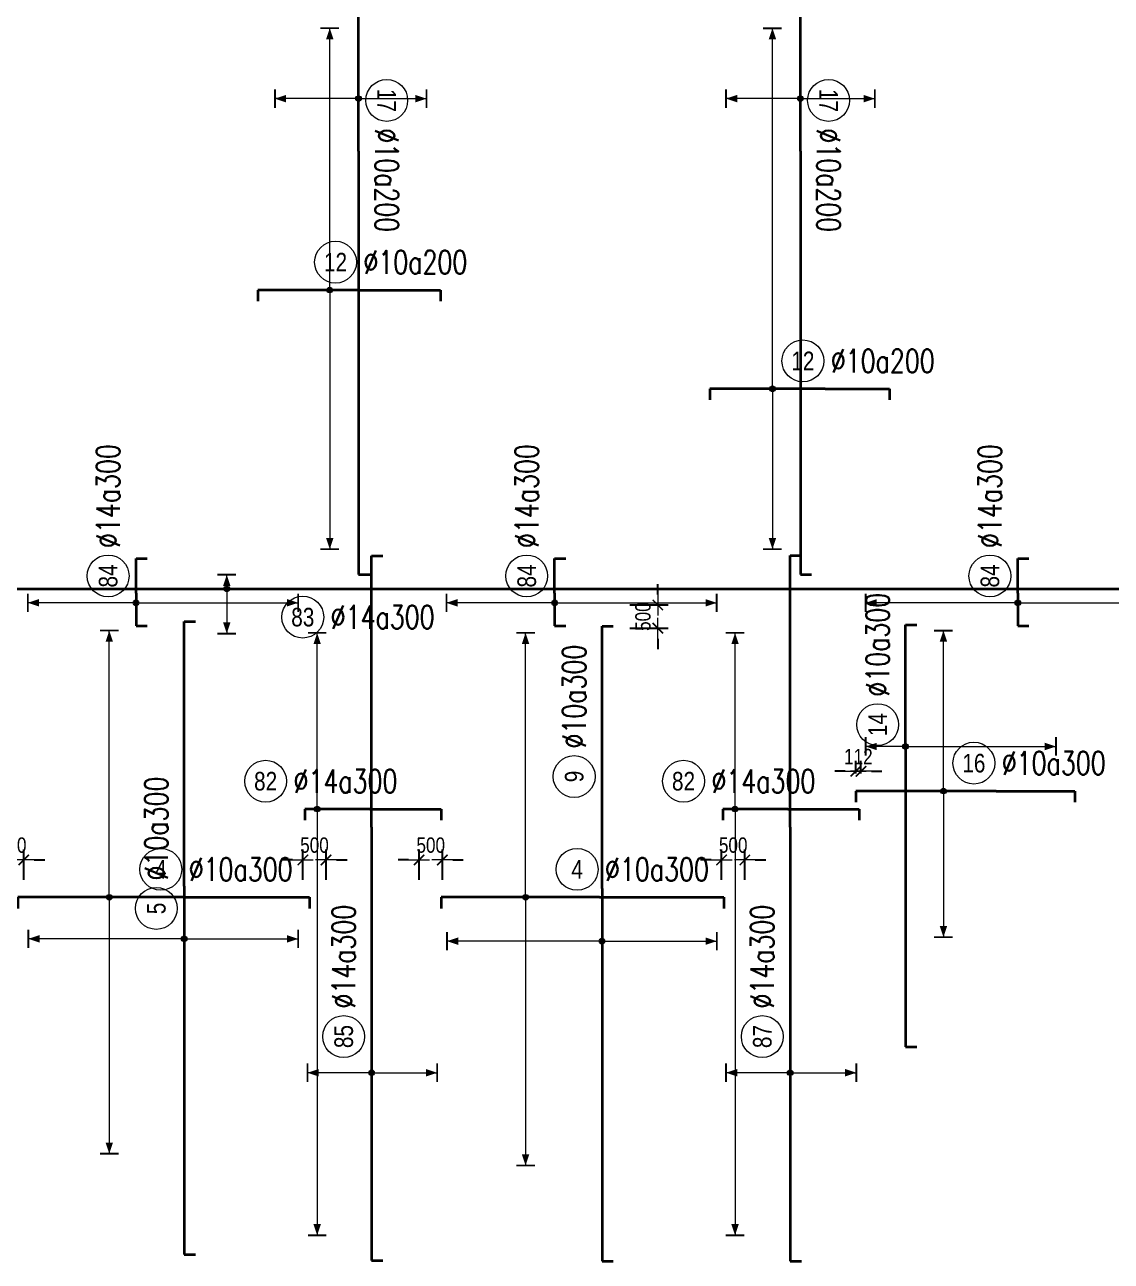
# Model space of a CAD drawing. Header units: millimetres. Extents: x -211477 to 1328726, y -15421 to 98394.
# Drawn here: x 47220 to 70582, y 37090 to 63675 of the extents above; entities that cross this region are included whole.
import ezdxf
from ezdxf.enums import TextEntityAlignment as Align

# ---------------------------------------------------------------- set-up
doc = ezdxf.new("R2010")
doc.units = ezdxf.units.MM
doc.header["$MEASUREMENT"] = 0
for name, color, linetype, lineweight in [('NDC_S_DIM', 1, 'Continuous', 9), ('NDC_S_REBAR', 4, 'Continuous', 35), ('NDC_S_VN TEXT', 7, 'Continuous', 20)]:
    doc.layers.add(name, color=color, linetype=linetype, lineweight=lineweight)
doc.styles.add('ARIAL', font='arial.ttf', dxfattribs={"width": 0.8})
doc.styles.add('NDC_ROMANS', font='romans.shx', dxfattribs={"width": 0.8})
doc.dimstyles.new('NDC_dim_150', dxfattribs={"dimscale": 150, "dimtxt": 2.2, "dimasz": 1.5, "dimexe": 1.5, "dimexo": 2.5, "dimgap": 1, "dimtad": 1, "dimdec": 0, "dimzin": 0, "dimdsep": 46, "dimtxsty": 'ARIAL', "dimblk": 'DIMMARK', "dimcen": 0.09, "dimdle": 1.2, "dimclrd": 1, "dimclre": 1, "dimclrt": 3, "dimadec": 0, "dimazin": 0, "dimtfac": 1, "dimtdec": 0, "dimtix": 1, "dimtofl": 0, "dimtmove": 0, "dimatfit": 3, "dimfxl": 4, "dimfxlon": 1, "dimtolj": 1, "dimtzin": 0, "dimarcsym": 0})

# ---------------------------------------------------------------- blocks, each defined once
blk = doc.blocks.new('DIMMARK')
at = {"layer": 'NDC_S_DIM', "color": 1}
blk.add_line((-1.5, 0), (1, 0), dxfattribs=at)
at = {"layer": 'NDC_S_DIM', "color": 2, "const_width": 0.15}
blk.add_lwpolyline([(-0.5, -0.5), (0.5, 0.5)], dxfattribs=at)
blk = doc.blocks.new('*D119')
at = {"layer": 'NDC_S_DIM', "color": 1, "lineweight": -2, "transparency": 16777216}
for p, q in [((62203, 45292), (62203, 45943)), ((62703, 45291), (62703, 45943)), ((61978, 45718), (61753, 45718)), ((62928, 45718), (63153, 45718))]:
    blk.add_line(p, q, dxfattribs=at)
at = {"layer": 'NDC_S_DIM', "color": 1, "lineweight": -2, "transparency": 16777216, "xscale": 225, "yscale": 225, "zscale": 225}
blk.add_blockref('DIMMARK', (62203, 45718), dxfattribs=at)
at = {"layer": 'NDC_S_DIM', "color": 1, "lineweight": -2, "transparency": 16777216, "xscale": 225, "yscale": 225, "zscale": 225, "rotation": 180}
blk.add_blockref('DIMMARK', (62703, 45718), dxfattribs=at)
at = {"layer": 'NDC_S_DIM', "color": 3, "transparency": 16777216, "insert": (62453, 46036), "char_height": 330, "attachment_point": 5, "style": 'ARIAL'}
blk.add_mtext('\\A1;500', dxfattribs=at)
blk = doc.blocks.new('*D120')
at = {"layer": 'NDC_S_DIM', "color": 1, "lineweight": -2, "transparency": 16777216}
for p, q in [((55700, 45292), (55700, 45943)), ((56200, 45292), (56200, 45943)), ((55475, 45718), (55250, 45718)), ((56425, 45718), (56650, 45718))]:
    blk.add_line(p, q, dxfattribs=at)
at = {"layer": 'NDC_S_DIM', "color": 1, "lineweight": -2, "transparency": 16777216, "xscale": 225, "yscale": 225, "zscale": 225}
blk.add_blockref('DIMMARK', (55700, 45718), dxfattribs=at)
at = {"layer": 'NDC_S_DIM', "color": 1, "lineweight": -2, "transparency": 16777216, "xscale": 225, "yscale": 225, "zscale": 225, "rotation": 180}
blk.add_blockref('DIMMARK', (56200, 45718), dxfattribs=at)
at = {"layer": 'NDC_S_DIM', "color": 3, "transparency": 16777216, "insert": (55950, 46036), "char_height": 330, "attachment_point": 5, "style": 'ARIAL'}
blk.add_mtext('\\A1;500', dxfattribs=at)
blk = doc.blocks.new('*D121')
at = {"layer": 'NDC_S_DIM', "color": 1, "lineweight": -2, "transparency": 16777216}
for p, q in [((53200, 45292), (53200, 45943)), ((53700, 45292), (53700, 45943)), ((52975, 45718), (52750, 45718)), ((53925, 45718), (54150, 45718))]:
    blk.add_line(p, q, dxfattribs=at)
at = {"layer": 'NDC_S_DIM', "color": 1, "lineweight": -2, "transparency": 16777216, "xscale": 225, "yscale": 225, "zscale": 225}
blk.add_blockref('DIMMARK', (53200, 45718), dxfattribs=at)
at = {"layer": 'NDC_S_DIM', "color": 1, "lineweight": -2, "transparency": 16777216, "xscale": 225, "yscale": 225, "zscale": 225, "rotation": 180}
blk.add_blockref('DIMMARK', (53700, 45718), dxfattribs=at)
at = {"layer": 'NDC_S_DIM', "color": 3, "transparency": 16777216, "insert": (53450, 46036), "char_height": 330, "attachment_point": 5, "style": 'ARIAL'}
blk.add_mtext('\\A1;500', dxfattribs=at)
blk = doc.blocks.new('*D122')
at = {"layer": 'NDC_S_DIM', "color": 1, "lineweight": -2, "transparency": 16777216}
for p, q in [((46700, 45292), (46700, 45943)), ((47200, 45292), (47200, 45943)), ((46475, 45718), (46250, 45718)), ((47425, 45718), (47650, 45718))]:
    blk.add_line(p, q, dxfattribs=at)
at = {"layer": 'NDC_S_DIM', "color": 1, "lineweight": -2, "transparency": 16777216, "xscale": 225, "yscale": 225, "zscale": 225}
blk.add_blockref('DIMMARK', (46700, 45718), dxfattribs=at)
at = {"layer": 'NDC_S_DIM', "color": 1, "lineweight": -2, "transparency": 16777216, "xscale": 225, "yscale": 225, "zscale": 225, "rotation": 180}
blk.add_blockref('DIMMARK', (47200, 45718), dxfattribs=at)
at = {"layer": 'NDC_S_DIM', "color": 3, "transparency": 16777216, "insert": (46950, 46036), "char_height": 330, "attachment_point": 5, "style": 'ARIAL'}
blk.add_mtext('\\A1;500', dxfattribs=at)
blk = doc.blocks.new('*D127')
at = {"layer": 'NDC_S_DIM', "color": 1, "lineweight": -2, "transparency": 16777216}
for p, q in [((60833, 51425), (60833, 51650)), ((60233, 51200), (61058, 51200)), ((60233, 50700), (61058, 50700)), ((60833, 50475), (60833, 50250))]:
    blk.add_line(p, q, dxfattribs=at)
at = {"layer": 'NDC_S_DIM', "color": 1, "lineweight": -2, "transparency": 16777216, "xscale": 225, "yscale": 225, "zscale": 225}
for p, rotation in [((60833, 51200), 270), ((60833, 50700), 90)]:
    blk.add_blockref('DIMMARK', p, dxfattribs=dict(at, rotation=rotation))
at = {"layer": 'NDC_S_DIM', "color": 3, "transparency": 16777216, "insert": (60514, 50950), "char_height": 330, "attachment_point": 5, "rotation": 90, "style": 'ARIAL'}
blk.add_mtext('\\A1;500', dxfattribs=at)
blk = doc.blocks.new('*U106')
h = blk.add_hatch(color=6)
edge = h.paths.add_edge_path()
edge.add_arc((-7.93, 0), 0.3, 0, 360)
at = {"layer": 'NDC_S_DIM', "color": 8}
for q in [(-7.93, 28.67), (-7.93, -27.57)]:
    blk.add_line((-7.93, 0), q, dxfattribs=at)
for points in [[(-8.93, 28.67, 0.2, 0.2, 0), (-6.93, 28.67, 0, 0, 0)], [(-8.93, -27.57, 0.2, 0.2, 0), (-6.93, -27.57, 0, 0, 0)]]:
    blk.add_lwpolyline(points, format="xyseb", dxfattribs=at)
at = {"layer": 'NDC_S_DIM'}
blk.add_circle((-2.39, 3), 2.25, dxfattribs=at)
at = {"layer": 'NDC_S_DIM', "color": 6}
blk.add_circle((-7.93, 0), 0.3, dxfattribs=at)
at = {"layer": 'NDC_S_DIM', "color": 8}
for points in [[(-8.33, 27.47), (-7.93, 28.67), (-7.53, 27.47)], [(-8.33, -26.37), (-7.93, -27.57), (-7.53, -26.37)]]:
    blk.add_solid(points, dxfattribs=at)
at = {"layer": 'NDC_S_REBAR'}
for p, q in [((0, 0), (-17.75, 0)), ((-17.75, 0), (-17.75, -1.2)), ((0, 0), (13.61, 0)), ((13.61, 0), (13.61, -1.2)), ((-17.75, -1.2), (-17.75, -1.2)), ((13.61, -1.2), (13.61, -1.2))]:
    blk.add_line(p, q, dxfattribs=at)
at = {"layer": 'NDC_S_VN TEXT', "style": 'ARIAL', "width": 0.8}
blk.add_attdef('KHT', text='', height=2, dxfattribs=at).set_placement((-2.39, 3), align=Align.MIDDLE_CENTER)
at = {"layer": 'NDC_S_VN TEXT', "color": 3, "style": 'NDC_ROMANS', "width": 0.75}
blk.add_attdef('DKT', (0.61, 1.75), '', height=2.5, dxfattribs=at)
blk = doc.blocks.new('*U107')
h = blk.add_hatch(color=6)
edge = h.paths.add_edge_path()
edge.add_arc((-7.93, 0), 0.3, 0, 360)
at = {"layer": 'NDC_S_DIM', "color": 8}
for q in [(-7.93, 28.42), (-7.93, -28.83)]:
    blk.add_line((-7.93, 0), q, dxfattribs=at)
for points in [[(-8.93, 28.42, 0.2, 0.2, 0), (-6.93, 28.42, 0, 0, 0)], [(-8.93, -28.83, 0.2, 0.2, 0), (-6.93, -28.83, 0, 0, 0)]]:
    blk.add_lwpolyline(points, format="xyseb", dxfattribs=at)
at = {"layer": 'NDC_S_DIM'}
blk.add_circle((-2.39, 3), 2.25, dxfattribs=at)
at = {"layer": 'NDC_S_DIM', "color": 6}
blk.add_circle((-7.93, 0), 0.3, dxfattribs=at)
at = {"layer": 'NDC_S_DIM', "color": 8}
for points in [[(-8.33, 27.22), (-7.93, 28.42), (-7.53, 27.22)], [(-8.33, -27.63), (-7.93, -28.83), (-7.53, -27.63)]]:
    blk.add_solid(points, dxfattribs=at)
at = {"layer": 'NDC_S_REBAR'}
for p, q in [((0, 0), (-17.02, 0)), ((-17.02, 0), (-17.02, -1.2)), ((0, 0), (13.37, 0)), ((13.37, 0), (13.37, -1.2)), ((-17.02, -1.2), (-17.02, -1.2)), ((13.37, -1.2), (13.37, -1.2))]:
    blk.add_line(p, q, dxfattribs=at)
at = {"layer": 'NDC_S_VN TEXT', "style": 'ARIAL', "width": 0.8}
blk.add_attdef('KHT', text='', height=2, dxfattribs=at).set_placement((-2.39, 3), align=Align.MIDDLE_CENTER)
at = {"layer": 'NDC_S_VN TEXT', "color": 3, "style": 'NDC_ROMANS', "width": 0.75}
blk.add_attdef('DKT', (0.61, 1.75), '', height=2.5, dxfattribs=at)
blk = doc.blocks.new('*U100')
h = blk.add_hatch(color=6)
edge = h.paths.add_edge_path()
edge.add_arc((-5.66, 0), 0.3, 0, 360)
at = {"layer": 'NDC_S_DIM', "color": 8}
for q in [(-5.66, 18.94), (-5.66, -45.81)]:
    blk.add_line((-5.66, 0), q, dxfattribs=at)
for points in [[(-6.66, 18.94, 0.2, 0.2, 0), (-4.66, 18.94, 0, 0, 0)], [(-6.66, -45.81, 0.2, 0.2, 0), (-4.66, -45.81, 0, 0, 0)]]:
    blk.add_lwpolyline(points, format="xyseb", dxfattribs=at)
at = {"layer": 'NDC_S_DIM'}
blk.add_circle((-11.2, 3), 2.25, dxfattribs=at)
at = {"layer": 'NDC_S_DIM', "color": 6}
blk.add_circle((-5.66, 0), 0.3, dxfattribs=at)
at = {"layer": 'NDC_S_DIM', "color": 8}
for points in [[(-6.06, 17.74), (-5.66, 18.94), (-5.26, 17.74)], [(-6.06, -44.61), (-5.66, -45.81), (-5.26, -44.61)]]:
    blk.add_solid(points, dxfattribs=at)
at = {"layer": 'NDC_S_REBAR'}
for p, q in [((0, 0), (-6.99, 0)), ((-6.99, 0), (-6.99, -1.2)), ((0, 0), (7.67, 0)), ((7.67, 0), (7.67, -1.2)), ((-6.99, -1.2), (-6.99, -1.2)), ((7.67, -1.2), (7.67, -1.2))]:
    blk.add_line(p, q, dxfattribs=at)
at = {"layer": 'NDC_S_VN TEXT', "style": 'ARIAL', "width": 0.8}
blk.add_attdef('KHT', text='', height=2, dxfattribs=at).set_placement((-11.2, 3), align=Align.MIDDLE_CENTER)
at = {"layer": 'NDC_S_VN TEXT', "color": 3, "style": 'NDC_ROMANS', "width": 0.75}
blk.add_attdef('DKT', (-8.2, 1.75), '', height=2.5, dxfattribs=at)
blk = doc.blocks.new('*U95')
h = blk.add_hatch(color=6)
edge = h.paths.add_edge_path()
edge.add_arc((-5.66, 0), 0.3, 0, 360)
at = {"layer": 'NDC_S_DIM', "color": 8}
for q in [(-5.66, 16.75), (-5.66, -12.25)]:
    blk.add_line((-5.66, 0), q, dxfattribs=at)
for points in [[(-6.66, 16.75, 0.2, 0.2, 0), (-4.66, 16.75, 0, 0, 0)], [(-6.66, -12.25, 0.2, 0.2, 0), (-4.66, -12.25, 0, 0, 0)]]:
    blk.add_lwpolyline(points, format="xyseb", dxfattribs=at)
at = {"layer": 'NDC_S_DIM'}
blk.add_circle((-2.39, 3), 2.25, dxfattribs=at)
at = {"layer": 'NDC_S_DIM', "color": 6}
blk.add_circle((-5.66, 0), 0.3, dxfattribs=at)
at = {"layer": 'NDC_S_DIM', "color": 8}
for points in [[(-6.06, 15.55), (-5.66, 16.75), (-5.26, 15.55)], [(-6.06, -11.05), (-5.66, -12.25), (-5.26, -11.05)]]:
    blk.add_solid(points, dxfattribs=at)
at = {"layer": 'NDC_S_REBAR'}
for p, q in [((0, 0), (-39.61, 0)), ((-39.61, 0), (-39.61, -1.2)), ((0, 0), (28.45, 0)), ((28.45, 0), (28.45, -1.2)), ((-39.61, -1.2), (-39.61, -1.2)), ((28.45, -1.2), (28.45, -1.2))]:
    blk.add_line(p, q, dxfattribs=at)
at = {"layer": 'NDC_S_VN TEXT', "style": 'ARIAL', "width": 0.8}
blk.add_attdef('KHT', text='', height=2, dxfattribs=at).set_placement((-2.39, 3), align=Align.MIDDLE_CENTER)
at = {"layer": 'NDC_S_VN TEXT', "color": 3, "style": 'NDC_ROMANS', "width": 0.75}
blk.add_attdef('DKT', (0.61, 1.75), '', height=2.5, dxfattribs=at)
blk = doc.blocks.new('*U96')
h = blk.add_hatch(color=6)
edge = h.paths.add_edge_path()
edge.add_arc((-5.66, 0), 0.3, 0, 360)
at = {"layer": 'NDC_S_DIM', "color": 8}
for q in [(-5.66, 16.67), (-5.66, -12.33)]:
    blk.add_line((-5.66, 0), q, dxfattribs=at)
for points in [[(-6.66, 16.67, 0.2, 0.2, 0), (-4.66, 16.67, 0, 0, 0)], [(-6.66, -12.33, 0.2, 0.2, 0), (-4.66, -12.33, 0, 0, 0)]]:
    blk.add_lwpolyline(points, format="xyseb", dxfattribs=at)
at = {"layer": 'NDC_S_DIM'}
blk.add_circle((12.04, 3), 2.25, dxfattribs=at)
at = {"layer": 'NDC_S_DIM', "color": 6}
blk.add_circle((-5.66, 0), 0.3, dxfattribs=at)
at = {"layer": 'NDC_S_DIM', "color": 8}
for points in [[(-6.06, 15.47), (-5.66, 16.67), (-5.26, 15.47)], [(-6.06, -11.13), (-5.66, -12.33), (-5.26, -11.13)]]:
    blk.add_solid(points, dxfattribs=at)
at = {"layer": 'NDC_S_REBAR'}
for p, q in [((0, 0), (-40.07, 0)), ((-40.07, 0), (-40.07, -1.2)), ((0, 0), (28.2, 0)), ((28.2, 0), (28.2, -1.2)), ((-40.07, -1.2), (-40.07, -1.2)), ((28.2, -1.2), (28.2, -1.2))]:
    blk.add_line(p, q, dxfattribs=at)
at = {"layer": 'NDC_S_VN TEXT', "style": 'ARIAL', "width": 0.8}
blk.add_attdef('KHT', text='', height=2, dxfattribs=at).set_placement((12.04, 3), align=Align.MIDDLE_CENTER)
at = {"layer": 'NDC_S_VN TEXT', "color": 3, "style": 'NDC_ROMANS', "width": 0.75}
blk.add_attdef('DKT', (15.04, 1.75), '', height=2.5, dxfattribs=at)
blk = doc.blocks.new('*U90')
h = blk.add_hatch(color=6)
edge = h.paths.add_edge_path()
edge.add_arc((-26.39, 0), 0.3, 0, 360)
at = {"layer": 'NDC_S_DIM', "color": 8}
for q in [(-26.39, 6.89), (-26.39, -7.05)]:
    blk.add_line((-26.39, 0), q, dxfattribs=at)
for points in [[(-27.39, 6.89, 0.2, 0.2, 0), (-25.39, 6.89, 0, 0, 0)], [(-27.39, -7.05, 0.2, 0.2, 0), (-25.39, -7.05, 0, 0, 0)]]:
    blk.add_lwpolyline(points, format="xyseb", dxfattribs=at)
at = {"layer": 'NDC_S_DIM'}
blk.add_circle((-22.5, 3), 2.25, dxfattribs=at)
at = {"layer": 'NDC_S_DIM', "color": 6}
blk.add_circle((-26.39, 0), 0.3, dxfattribs=at)
at = {"layer": 'NDC_S_DIM', "color": 8}
for points in [[(-26.79, 5.69), (-26.39, 6.89), (-25.99, 5.69)], [(-26.79, -5.85), (-26.39, -7.05), (-25.99, -5.85)]]:
    blk.add_solid(points, dxfattribs=at)
at = {"layer": 'NDC_S_REBAR'}
for p, q in [((0, 0), (-46.59, 0)), ((-46.59, 0), (-46.59, -1.2)), ((0, 0), (29.16, 0)), ((29.16, 0), (29.16, -1.2)), ((-46.59, -1.2), (-46.59, -1.2)), ((29.16, -1.2), (29.16, -1.2))]:
    blk.add_line(p, q, dxfattribs=at)
at = {"layer": 'NDC_S_VN TEXT', "style": 'ARIAL', "width": 0.8}
blk.add_attdef('KHT', text='', height=2, dxfattribs=at).set_placement((-22.5, 3), align=Align.MIDDLE_CENTER)
at = {"layer": 'NDC_S_VN TEXT', "color": 3, "style": 'NDC_ROMANS', "width": 0.75}
blk.add_attdef('DKT', (-19.5, 1.75), '', height=2.5, dxfattribs=at)
blk = doc.blocks.new('*U88')
h = blk.add_hatch(color=6)
edge = h.paths.add_edge_path()
edge.add_arc((-26.39, 0), 0.3, 0, 360)
at = {"layer": 'NDC_S_DIM', "color": 8}
for q in [(-26.39, 6.89), (-26.39, -7.11)]:
    blk.add_line((-26.39, 0), q, dxfattribs=at)
for points in [[(-27.39, 6.89, 0.2, 0.2, 0), (-25.39, 6.89, 0, 0, 0)], [(-27.39, -7.11, 0.2, 0.2, 0), (-25.39, -7.11, 0, 0, 0)]]:
    blk.add_lwpolyline(points, format="xyseb", dxfattribs=at)
at = {"layer": 'NDC_S_DIM'}
blk.add_circle((-22.5, 3), 2.25, dxfattribs=at)
at = {"layer": 'NDC_S_DIM', "color": 6}
blk.add_circle((-26.39, 0), 0.3, dxfattribs=at)
at = {"layer": 'NDC_S_DIM', "color": 8}
for points in [[(-26.79, 5.69), (-26.39, 6.89), (-25.99, 5.69)], [(-26.79, -5.91), (-26.39, -7.11), (-25.99, -5.91)]]:
    blk.add_solid(points, dxfattribs=at)
at = {"layer": 'NDC_S_REBAR'}
for p, q in [((0, 0), (-46.63, 0)), ((-46.63, 0), (-46.63, -1.2)), ((0, 0), (29.21, 0)), ((29.21, 0), (29.21, -1.2)), ((-46.63, -1.2), (-46.63, -1.2)), ((29.21, -1.2), (29.21, -1.2))]:
    blk.add_line(p, q, dxfattribs=at)
at = {"layer": 'NDC_S_VN TEXT', "style": 'ARIAL', "width": 0.8}
blk.add_attdef('KHT', text='', height=2, dxfattribs=at).set_placement((-22.5, 3), align=Align.MIDDLE_CENTER)
at = {"layer": 'NDC_S_VN TEXT', "color": 3, "style": 'NDC_ROMANS', "width": 0.75}
blk.add_attdef('DKT', (-19.5, 1.75), '', height=2.5, dxfattribs=at)
blk = doc.blocks.new('*U77')
h = blk.add_hatch(color=6)
edge = h.paths.add_edge_path()
edge.add_arc((-1.02, 0), 0.3, 0, 360)
at = {"layer": 'NDC_S_DIM', "color": 8}
for q in [(-1.02, 11.63), (-1.02, -17.43)]:
    blk.add_line((-1.02, 0), q, dxfattribs=at)
for points in [[(-2.02, 11.63, 0.2, 0.2, 0), (-0.02, 11.63, 0, 0, 0)], [(-2.02, -17.43, 0.2, 0.2, 0), (-0.02, -17.43, 0, 0, 0)]]:
    blk.add_lwpolyline(points, format="xyseb", dxfattribs=at)
at = {"layer": 'NDC_S_DIM'}
blk.add_circle((1.87, 3), 2.25, dxfattribs=at)
at = {"layer": 'NDC_S_DIM', "color": 6}
blk.add_circle((-1.02, 0), 0.3, dxfattribs=at)
at = {"layer": 'NDC_S_DIM', "color": 8}
for points in [[(-1.42, 10.43), (-1.02, 11.63), (-0.62, 10.43)], [(-1.42, -16.23), (-1.02, -17.43), (-0.62, -16.23)]]:
    blk.add_solid(points, dxfattribs=at)
at = {"layer": 'NDC_S_REBAR'}
for p, q in [((0, 0), (-3.5, 0)), ((-3.5, 0), (-3.5, -1.2)), ((0, 0), (3.75, 0)), ((3.75, 0), (3.75, -1.2)), ((-3.5, -1.2), (-3.5, -1.2)), ((3.75, -1.2), (3.75, -1.2))]:
    blk.add_line(p, q, dxfattribs=at)
at = {"layer": 'NDC_S_VN TEXT', "style": 'ARIAL', "width": 0.8}
blk.add_attdef('KHT', text='', height=2, dxfattribs=at).set_placement((1.87, 3), align=Align.MIDDLE_CENTER)
at = {"layer": 'NDC_S_VN TEXT', "color": 3, "style": 'NDC_ROMANS', "width": 0.75}
blk.add_attdef('DKT', (4.87, 1.75), '', height=2.5, dxfattribs=at)
blk = doc.blocks.new('*U71')
h = blk.add_hatch(color=6)
edge = h.paths.add_edge_path()
edge.add_arc((27.07, 0), 0.3, 0, 360)
at = {"layer": 'NDC_S_DIM', "color": 8}
for q in [(27.07, 1.53), (27.07, -4.8)]:
    blk.add_line((27.07, 0), q, dxfattribs=at)
for points in [[(26.07, 1.53, 0.2, 0.2, 0), (28.07, 1.53, 0, 0, 0)], [(26.07, -4.8, 0.2, 0.2, 0), (28.07, -4.8, 0, 0, 0)]]:
    blk.add_lwpolyline(points, format="xyseb", dxfattribs=at)
at = {"layer": 'NDC_S_DIM', "color": 6}
blk.add_circle((27.07, 0), 0.3, dxfattribs=at)
at = {"layer": 'NDC_S_DIM'}
blk.add_circle((35.24, -3.03), 2.25, dxfattribs=at)
at = {"layer": 'NDC_S_DIM', "color": 8}
for points in [[(26.67, 0.33), (27.07, 1.53), (27.47, 0.33)], [(26.67, -3.6), (27.07, -4.8), (27.47, -3.6)]]:
    blk.add_solid(points, dxfattribs=at)
at = {"layer": 'NDC_S_REBAR'}
blk.add_line((0, 0), (189.1, 0), dxfattribs=at)
at = {"layer": 'NDC_S_VN TEXT', "style": 'ARIAL', "width": 0.8}
blk.add_attdef('KHT', text='', height=2, dxfattribs=at).set_placement((35.24, -3.03), align=Align.MIDDLE_CENTER)
at = {"layer": 'NDC_S_VN TEXT', "color": 3, "style": 'NDC_ROMANS', "width": 0.75}
blk.add_attdef('DKT', (38.24, -4.28), '', height=2.5, dxfattribs=at)
blk = doc.blocks.new('*U69')
h = blk.add_hatch(color=6)
edge = h.paths.add_edge_path()
edge.add_arc((-3.01, 0), 0.3, 0, 360)
at = {"layer": 'NDC_S_DIM', "color": 8}
for q in [(-3.01, 28.15), (-3.01, -27.85)]:
    blk.add_line((-3.01, 0), q, dxfattribs=at)
for points in [[(-4.01, 28.15, 0.2, 0.2, 0), (-2.01, 28.15, 0, 0, 0)], [(-4.01, -27.85, 0.2, 0.2, 0), (-2.01, -27.85, 0, 0, 0)]]:
    blk.add_lwpolyline(points, format="xyseb", dxfattribs=at)
at = {"layer": 'NDC_S_DIM'}
blk.add_circle((-2.39, 3), 2.25, dxfattribs=at)
at = {"layer": 'NDC_S_DIM', "color": 6}
blk.add_circle((-3.01, 0), 0.3, dxfattribs=at)
at = {"layer": 'NDC_S_DIM', "color": 8}
for points in [[(-3.41, 26.95), (-3.01, 28.15), (-2.61, 26.95)], [(-3.41, -26.65), (-3.01, -27.85), (-2.61, -26.65)]]:
    blk.add_solid(points, dxfattribs=at)
at = {"layer": 'NDC_S_REBAR'}
for p, q in [((0, 0), (-10.74, 0)), ((-10.74, 0), (-10.74, -1.2)), ((0, 0), (8.91, 0)), ((8.91, 0), (8.91, -1.2)), ((-10.74, -1.2), (-10.74, -1.2)), ((8.91, -1.2), (8.91, -1.2))]:
    blk.add_line(p, q, dxfattribs=at)
at = {"layer": 'NDC_S_VN TEXT', "style": 'ARIAL', "width": 0.8}
blk.add_attdef('KHT', text='', height=2, dxfattribs=at).set_placement((-2.39, 3), align=Align.MIDDLE_CENTER)
at = {"layer": 'NDC_S_VN TEXT', "color": 3, "style": 'NDC_ROMANS', "width": 0.75}
blk.add_attdef('DKT', (0.61, 1.75), '', height=2.5, dxfattribs=at)
blk = doc.blocks.new('*U70')
h = blk.add_hatch(color=6)
edge = h.paths.add_edge_path()
edge.add_arc((-5.66, 0), 0.3, 0, 360)
at = {"layer": 'NDC_S_DIM', "color": 8}
for q in [(-5.66, 38.76), (-5.66, -17.24)]:
    blk.add_line((-5.66, 0), q, dxfattribs=at)
for points in [[(-6.66, 38.76, 0.2, 0.2, 0), (-4.66, 38.76, 0, 0, 0)], [(-6.66, -17.24, 0.2, 0.2, 0), (-4.66, -17.24, 0, 0, 0)]]:
    blk.add_lwpolyline(points, format="xyseb", dxfattribs=at)
at = {"layer": 'NDC_S_DIM'}
blk.add_circle((-2.39, 3), 2.25, dxfattribs=at)
at = {"layer": 'NDC_S_DIM', "color": 6}
blk.add_circle((-5.66, 0), 0.3, dxfattribs=at)
at = {"layer": 'NDC_S_DIM', "color": 8}
for points in [[(-6.06, 37.56), (-5.66, 38.76), (-5.26, 37.56)], [(-6.06, -16.04), (-5.66, -17.24), (-5.26, -16.04)]]:
    blk.add_solid(points, dxfattribs=at)
at = {"layer": 'NDC_S_REBAR'}
for p, q in [((0, 0), (-12.39, 0)), ((-12.39, 0), (-12.39, -1.2)), ((0, 0), (6.93, 0)), ((6.93, 0), (6.93, -1.2)), ((-12.39, -1.2), (-12.39, -1.2)), ((6.93, -1.2), (6.93, -1.2))]:
    blk.add_line(p, q, dxfattribs=at)
at = {"layer": 'NDC_S_VN TEXT', "style": 'ARIAL', "width": 0.8}
blk.add_attdef('KHT', text='', height=2, dxfattribs=at).set_placement((-2.39, 3), align=Align.MIDDLE_CENTER)
at = {"layer": 'NDC_S_VN TEXT', "color": 3, "style": 'NDC_ROMANS', "width": 0.75}
blk.add_attdef('DKT', (0.61, 1.75), '', height=2.5, dxfattribs=at)
blk = doc.blocks.new('*U564')
h = blk.add_hatch(color=6)
edge = h.paths.add_edge_path()
edge.add_arc((-5.66, 0), 0.3, 0, 360)
at = {"layer": 'NDC_S_DIM', "color": 8}
for q in [(-5.66, 7.31), (-5.66, -8.99)]:
    blk.add_line((-5.66, 0), q, dxfattribs=at)
for points in [[(-6.66, 7.31, 0.2, 0.2, 0), (-4.66, 7.31, 0, 0, 0)], [(-6.66, -8.99, 0.2, 0.2, 0), (-4.66, -8.99, 0, 0, 0)]]:
    blk.add_lwpolyline(points, format="xyseb", dxfattribs=at)
at = {"layer": 'NDC_S_DIM'}
blk.add_circle((-5.47, 3.03), 2.25, dxfattribs=at)
at = {"layer": 'NDC_S_DIM', "color": 6}
blk.add_circle((-5.66, 0), 0.3, dxfattribs=at)
at = {"layer": 'NDC_S_DIM', "color": 8}
for points in [[(-6.06, 6.11), (-5.66, 7.31), (-5.26, 6.11)], [(-6.06, -7.79), (-5.66, -8.99), (-5.26, -7.79)]]:
    blk.add_solid(points, dxfattribs=at)
at = {"layer": 'NDC_S_REBAR'}
for p, q in [((-16.08, 0), (-16.08, 1.2)), ((-16.08, 1.2), (-16.08, 1.2)), ((0, 0), (-16.08, 0)), ((0, 0), (45.49, 0)), ((45.49, 0), (45.49, 1.2)), ((45.49, 1.2), (45.49, 1.2))]:
    blk.add_line(p, q, dxfattribs=at)
at = {"layer": 'NDC_S_VN TEXT', "style": 'ARIAL', "width": 0.8}
blk.add_attdef('KHT', text='', height=2, dxfattribs=at).set_placement((-5.47, 3.03), align=Align.MIDDLE_CENTER)
at = {"layer": 'NDC_S_VN TEXT', "color": 3, "style": 'NDC_ROMANS', "width": 0.75}
blk.add_attdef('DKT', (-2.47, 1.78), '', height=2.5, dxfattribs=at)
blk = doc.blocks.new('*U130')
h = blk.add_hatch(color=6)
edge = h.paths.add_edge_path()
edge.add_arc((0, 0), 0.3, 0, 360)
at = {"layer": 'NDC_S_DIM', "color": 8}
for q in [(0, 4.29), (0, -16.17)]:
    blk.add_line((0, 0), q, dxfattribs=at)
for points in [[(-1, 4.29, 0.2, 0.2, 0), (1, 4.29, 0, 0, 0)], [(-1, -16.17, 0.2, 0.2, 0), (1, -16.17, 0, 0, 0)]]:
    blk.add_lwpolyline(points, format="xyseb", dxfattribs=at)
at = {"layer": 'NDC_S_DIM'}
blk.add_circle((2.35, 3), 2.25, dxfattribs=at)
at = {"layer": 'NDC_S_DIM', "color": 6}
blk.add_circle((0, 0), 0.3, dxfattribs=at)
at = {"layer": 'NDC_S_DIM', "color": 8}
for points in [[(-0.4, 3.09), (0, 4.29), (0.4, 3.09)], [(-0.4, -14.97), (0, -16.17), (0.4, -14.97)]]:
    blk.add_solid(points, dxfattribs=at)
at = {"layer": 'NDC_S_REBAR'}
for p, q in [((0, 0), (-32.28, 0)), ((-32.28, 0), (-32.28, -1.2)), ((0, 0), (13.06, 0)), ((13.06, 0), (13.06, -1.2)), ((-32.28, -1.2), (-32.28, -1.2)), ((13.06, -1.2), (13.06, -1.2))]:
    blk.add_line(p, q, dxfattribs=at)
at = {"layer": 'NDC_S_VN TEXT', "style": 'ARIAL', "width": 0.8}
blk.add_attdef('KHT', text='', height=2, dxfattribs=at).set_placement((2.35, 3), align=Align.MIDDLE_CENTER)
at = {"layer": 'NDC_S_VN TEXT', "color": 3, "style": 'NDC_ROMANS', "width": 0.75}
blk.add_attdef('DKT', (5.35, 1.75), '', height=2.5, dxfattribs=at)
blk = doc.blocks.new('*U131')
h = blk.add_hatch(color=6)
edge = h.paths.add_edge_path()
edge.add_arc((-5.66, 0), 0.3, 0, 360)
at = {"layer": 'NDC_S_DIM', "color": 8}
for q in [(-5.66, 17.25), (-5.66, -15.7)]:
    blk.add_line((-5.66, 0), q, dxfattribs=at)
for points in [[(-6.66, 17.25, 0.2, 0.2, 0), (-4.66, 17.25, 0, 0, 0)], [(-6.66, -15.7, 0.2, 0.2, 0), (-4.66, -15.7, 0, 0, 0)]]:
    blk.add_lwpolyline(points, format="xyseb", dxfattribs=at)
at = {"layer": 'NDC_S_DIM'}
blk.add_circle((-2.39, 3), 2.25, dxfattribs=at)
at = {"layer": 'NDC_S_DIM', "color": 6}
blk.add_circle((-5.66, 0), 0.3, dxfattribs=at)
at = {"layer": 'NDC_S_DIM', "color": 8}
for points in [[(-6.06, 16.05), (-5.66, 17.25), (-5.26, 16.05)], [(-6.06, -14.5), (-5.66, -15.7), (-5.26, -14.5)]]:
    blk.add_solid(points, dxfattribs=at)
at = {"layer": 'NDC_S_REBAR'}
for p, q in [((0, 0), (-15.09, 0)), ((-15.09, 0), (-15.09, -1.2)), ((0, 0), (8.45, 0)), ((8.45, 0), (8.45, -1.2)), ((-15.09, -1.2), (-15.09, -1.2)), ((8.45, -1.2), (8.45, -1.2))]:
    blk.add_line(p, q, dxfattribs=at)
at = {"layer": 'NDC_S_VN TEXT', "style": 'ARIAL', "width": 0.8}
blk.add_attdef('KHT', text='', height=2, dxfattribs=at).set_placement((-2.39, 3), align=Align.MIDDLE_CENTER)
at = {"layer": 'NDC_S_VN TEXT', "color": 3, "style": 'NDC_ROMANS', "width": 0.75}
blk.add_attdef('DKT', (0.61, 1.75), '', height=2.5, dxfattribs=at)
blk = doc.blocks.new('*D134')
at = {"layer": 'NDC_S_DIM', "color": 1, "lineweight": -2, "transparency": 16777216}
for p, q in [((64863, 47625), (64638, 47625)), ((65088, 47575), (65088, 47850)), ((65200, 47575), (65200, 47850)), ((65425, 47625), (65650, 47625))]:
    blk.add_line(p, q, dxfattribs=at)
at = {"layer": 'NDC_S_DIM', "color": 1, "lineweight": -2, "transparency": 16777216, "xscale": 225, "yscale": 225, "zscale": 225}
blk.add_blockref('DIMMARK', (65088, 47625), dxfattribs=at)
at = {"layer": 'NDC_S_DIM', "color": 1, "lineweight": -2, "transparency": 16777216, "xscale": 225, "yscale": 225, "zscale": 225, "rotation": 180}
blk.add_blockref('DIMMARK', (65200, 47625), dxfattribs=at)
at = {"layer": 'NDC_S_DIM', "color": 3, "transparency": 16777216, "insert": (65144, 47941), "char_height": 330, "attachment_point": 5, "style": 'ARIAL'}
blk.add_mtext('\\A1;112', dxfattribs=at)
blk = doc.blocks.new('*U426')
h = blk.add_hatch(color=6)
edge = h.paths.add_edge_path()
edge.add_arc((-1.02, 0), 0.3, 0, 360)
at = {"layer": 'NDC_S_DIM', "color": 8}
for q in [(-1.02, 16.36), (-1.02, -72.14)]:
    blk.add_line((-1.02, 0), q, dxfattribs=at)
for points in [[(-2.02, 16.36, 0.2, 0.2, 0), (-0.02, 16.36, 0, 0, 0)], [(-2.02, -72.14, 0.2, 0.2, 0), (-0.02, -72.14, 0, 0, 0)]]:
    blk.add_lwpolyline(points, format="xyseb", dxfattribs=at)
at = {"layer": 'NDC_S_DIM'}
blk.add_circle((1.87, 3), 2.25, dxfattribs=at)
at = {"layer": 'NDC_S_DIM', "color": 6}
blk.add_circle((-1.02, 0), 0.3, dxfattribs=at)
at = {"layer": 'NDC_S_DIM', "color": 8}
for points in [[(-1.42, 15.16), (-1.02, 16.36), (-0.62, 15.16)], [(-1.42, -70.94), (-1.02, -72.14), (-0.62, -70.94)]]:
    blk.add_solid(points, dxfattribs=at)
at = {"layer": 'NDC_S_REBAR'}
for p, q in [((0, 0), (-3.5, 0)), ((-3.5, 0), (-3.5, -1.2)), ((0, 0), (3.75, 0)), ((3.75, 0), (3.75, -1.2)), ((-3.5, -1.2), (-3.5, -1.2)), ((3.75, -1.2), (3.75, -1.2))]:
    blk.add_line(p, q, dxfattribs=at)
at = {"layer": 'NDC_S_VN TEXT', "style": 'ARIAL', "width": 0.8}
blk.add_attdef('KHT', text='', height=2, dxfattribs=at).set_placement((1.87, 3), align=Align.MIDDLE_CENTER)
at = {"layer": 'NDC_S_VN TEXT', "color": 3, "style": 'NDC_ROMANS', "width": 0.75}
blk.add_attdef('DKT', (4.87, 1.75), '', height=2.5, dxfattribs=at)
blk = doc.blocks.new('*U533')
h = blk.add_hatch(color=6)
edge = h.paths.add_edge_path()
edge.add_arc((-5.66, 0), 0.3, 0, 360)
at = {"layer": 'NDC_S_DIM', "color": 8}
for q in [(-5.66, 8.01), (-5.66, -7.99)]:
    blk.add_line((-5.66, 0), q, dxfattribs=at)
for points in [[(-6.66, 8.01, 0.2, 0.2, 0), (-4.66, 8.01, 0, 0, 0)], [(-6.66, -7.99, 0.2, 0.2, 0), (-4.66, -7.99, 0, 0, 0)]]:
    blk.add_lwpolyline(points, format="xyseb", dxfattribs=at)
at = {"layer": 'NDC_S_DIM'}
blk.add_circle((-5.47, 3.03), 2.25, dxfattribs=at)
at = {"layer": 'NDC_S_DIM', "color": 6}
blk.add_circle((-5.66, 0), 0.3, dxfattribs=at)
at = {"layer": 'NDC_S_DIM', "color": 8}
for points in [[(-6.06, 6.81), (-5.66, 8.01), (-5.26, 6.81)], [(-6.06, -6.79), (-5.66, -7.99), (-5.26, -6.79)]]:
    blk.add_solid(points, dxfattribs=at)
at = {"layer": 'NDC_S_REBAR'}
for p, q in [((-16.08, 0), (-16.08, 1.2)), ((-16.08, 1.2), (-16.08, 1.2)), ((0, 0), (-16.08, 0)), ((0, 0), (45.49, 0)), ((45.49, 0), (45.49, 1.2)), ((45.49, 1.2), (45.49, 1.2))]:
    blk.add_line(p, q, dxfattribs=at)
at = {"layer": 'NDC_S_VN TEXT', "style": 'ARIAL', "width": 0.8}
blk.add_attdef('KHT', text='', height=2, dxfattribs=at).set_placement((-5.47, 3.03), align=Align.MIDDLE_CENTER)
at = {"layer": 'NDC_S_VN TEXT', "color": 3, "style": 'NDC_ROMANS', "width": 0.75}
blk.add_attdef('DKT', (-2.47, 1.78), '', height=2.5, dxfattribs=at)

msp = doc.modelspace()

# ---------------------------------------------------------------- block references
at = {"xscale": 200, "yscale": 200, "zscale": 200}
for name, p, rotation, values in [('*U564', (54397.5, 60954.3), 270, {'KHT': '17', 'DKT': '%%C10a200'}), ('*U533', (63897.5, 60954.3), 270, {'KHT': '17', 'DKT': '%%C10a200'}), ('*U77', (49613.3, 51450.7), 90, {'KHT': '84', 'DKT': '%%c14a300'}), ('*U77', (58613.3, 51450.7), 90, {'KHT': '84', 'DKT': '%%c14a300'}), ('*U426', (68572.2, 51450.7), 90, {'KHT': '84', 'DKT': '%%c14a300'}), ('*U90', (54678.2, 46421.8), 90, {'KHT': '85', 'DKT': '%%c14a300'}), ('*U88', (63678.2, 46421.8), 90, {'KHT': '87', 'DKT': '%%c14a300'}), ('*U130', (66158.9, 48158.4), 90, {'KHT': '14', 'DKT': '%%c10a300'}), ('*U95', (50649.2, 45154.4), 90, {'KHT': '5', 'DKT': '%%C10a300'}), ('*U96', (59633.6, 45104.4), 90, {'KHT': '9', 'DKT': '%%C10a300'})]:
    msp.add_blockref(name, p, dxfattribs=dict(at, rotation=rotation)).add_auto_attribs(values)
for name, p, values in [('*U69', (54380.4, 57970.5), {'KHT': '12', 'DKT': '%%C10a200'}), ('*U70', (64429.1, 55847.6), {'KHT': '12', 'DKT': '%%C10a200'}), ('*U71', (46150.6, 51545.1), {'KHT': '83', 'DKT': '%%c14a300'}), ('*U106', (50624.3, 44916.6), {'KHT': '4', 'DKT': '%%C10a300'}), ('*U100', (54639.7, 46812), {'KHT': '82', 'DKT': '%%c14a300'}), ('*U107', (59575.1, 44916.6), {'KHT': '4', 'DKT': '%%C10a300'}), ('*U100', (63624.9, 46812), {'KHT': '82', 'DKT': '%%c14a300'}), ('*U131', (68105.4, 47199.8), {'KHT': '16', 'DKT': '%%c10a300'})]:
    msp.add_blockref(name, p, dxfattribs=at).add_auto_attribs(values)

# ---------------------------------------------------------------- dimensions: what is measured, and where the dimension line sits
at = {"layer": 'NDC_S_DIM'}
dim = msp.add_linear_dim(base=(60832.7, 50700), p1=(59633.6, 51200), p2=(59633.6, 50700), angle=90, dimstyle='NDC_dim_150', dxfattribs=at)
dim.commit()
dim.dimension.update_dxf_attribs({"geometry": '*D127', "text_midpoint": (60514.3, 50950)})
for base, p1, p2, picture, middle in [((65200, 47625), (65087.7, 47199.8), (65200, 47199.8), '*D134', (65143.9, 47940.7)), ((47200, 45717.8), (46700, 44916.6), (47200, 44916.6), '*D122', (46950, 46036.3)), ((53200, 45717.8), (53700, 44916.6), (53200, 44916.6), '*D121', (53450, 46036.3)), ((56200, 45717.8), (55700, 44916.6), (56200, 44916.6), '*D120', (55950, 46036.3)), ((62203, 45717.8), (62703, 44916.2), (62203, 44916.6), '*D119', (62453, 46036.3))]:
    dim = msp.add_linear_dim(base=base, p1=p1, p2=p2, dimstyle='NDC_dim_150', dxfattribs=at)
    dim.commit()
    dim.dimension.update_dxf_attribs({"geometry": picture, "text_midpoint": middle})

doc.saveas('drawing.dxf')
